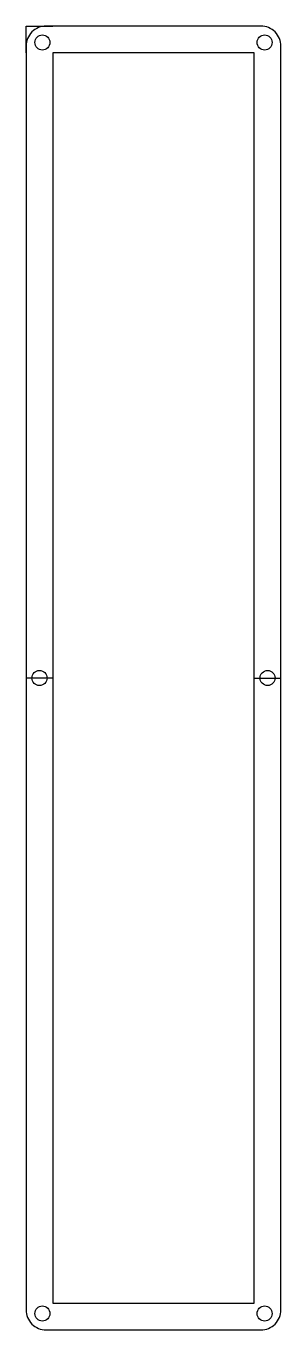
# Model space of a CAD drawing. Header units: millimetres. Extents: x 0 to 38, y 0 to 194.
import ezdxf

# ---------------------------------------------------------------- set-up
doc = ezdxf.new("R2010")
doc.units = ezdxf.units.MM
doc.layers.get('0').update_dxf_attribs({"linetype": 'CONTINUOUS'})

msp = doc.modelspace()

# ---------------------------------------------------------------- linework, layer by layer
for p, q in [((0, 194), (4, 194)), ((0, 190), (0, 194)), ((4, 97), (0, 97)), ((34, 97), (38, 97))]:
    msp.add_line(p, q)
msp.add_lwpolyline([(3, 0), (35, 0, 0.414214), (38, 3), (38, 191, 0.414214), (35, 194), (3, 194, 0.414214), (0, 191), (0, 3, 0.414214)], format="xyb", close=True)
msp.add_lwpolyline([(4, 4), (34, 4), (34, 190), (4, 190)], close=True)
for centre, radius in [((2.44, 191.56), 1.12), ((35.56, 191.56), 1.12), ((2, 97), 1.13), ((36, 97), 1.12), ((2.44, 2.44), 1.12), ((35.56, 2.44), 1.12)]:
    msp.add_circle(centre, radius)

doc.saveas('drawing.dxf')
